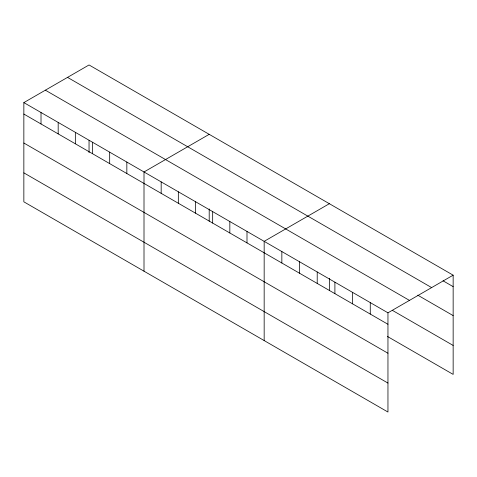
<?xml version="1.0" encoding="UTF-8"?>
<svg xmlns="http://www.w3.org/2000/svg" width="477" height="477" viewBox="0 0 477 477"><rect width="100%" height="100%" fill="white"/><g stroke="black" fill="none" stroke-linecap="round" stroke-linejoin="round"><path stroke-width="0.72" d="M23.85 102.603L387.956 312.817L387.956 412.039L23.85 201.825L23.85 102.603L89.044 64.961L453.15 275.175L453.15 374.397L387.461 336.476M209.2 134.335L144.006 171.97L144.006 271.192M329.357 203.703L264.163 241.344L264.163 340.566M387.956 312.817L453.15 275.175M443.044 280.804L453.15 286.641M67.531 77.381L431.637 287.601M417.78 295.18L453.15 315.601M45.363 90.183L409.469 300.397M392.517 310.432L453.15 345.437M23.85 114.063L387.956 324.277M23.85 143.022L387.956 353.236M23.85 172.859L387.956 383.079M370.271 302.609L370.271 314.069M352.586 292.395L352.586 303.855M334.902 282.187L334.902 293.647M329.357 278.306L329.357 290.618M317.217 271.973L317.217 283.433M299.532 261.766L299.532 273.226M281.847 251.552L281.847 263.012M246.997 231.434L246.997 242.894M229.831 221.525L229.831 232.985M212.664 211.615L212.664 223.075M209.2 208.938L209.2 221.245M195.498 201.705L195.498 213.165M178.338 191.796L178.338 203.256M161.172 181.88L161.172 193.346M126.84 162.061L126.84 173.521M109.674 152.151L109.674 163.611M92.508 142.241L92.508 153.701M89.044 140.292L89.044 152.598M75.348 132.332L75.348 143.792M58.182 122.422L58.182 133.882M41.016 112.512L41.016 123.972"/></g></svg>
